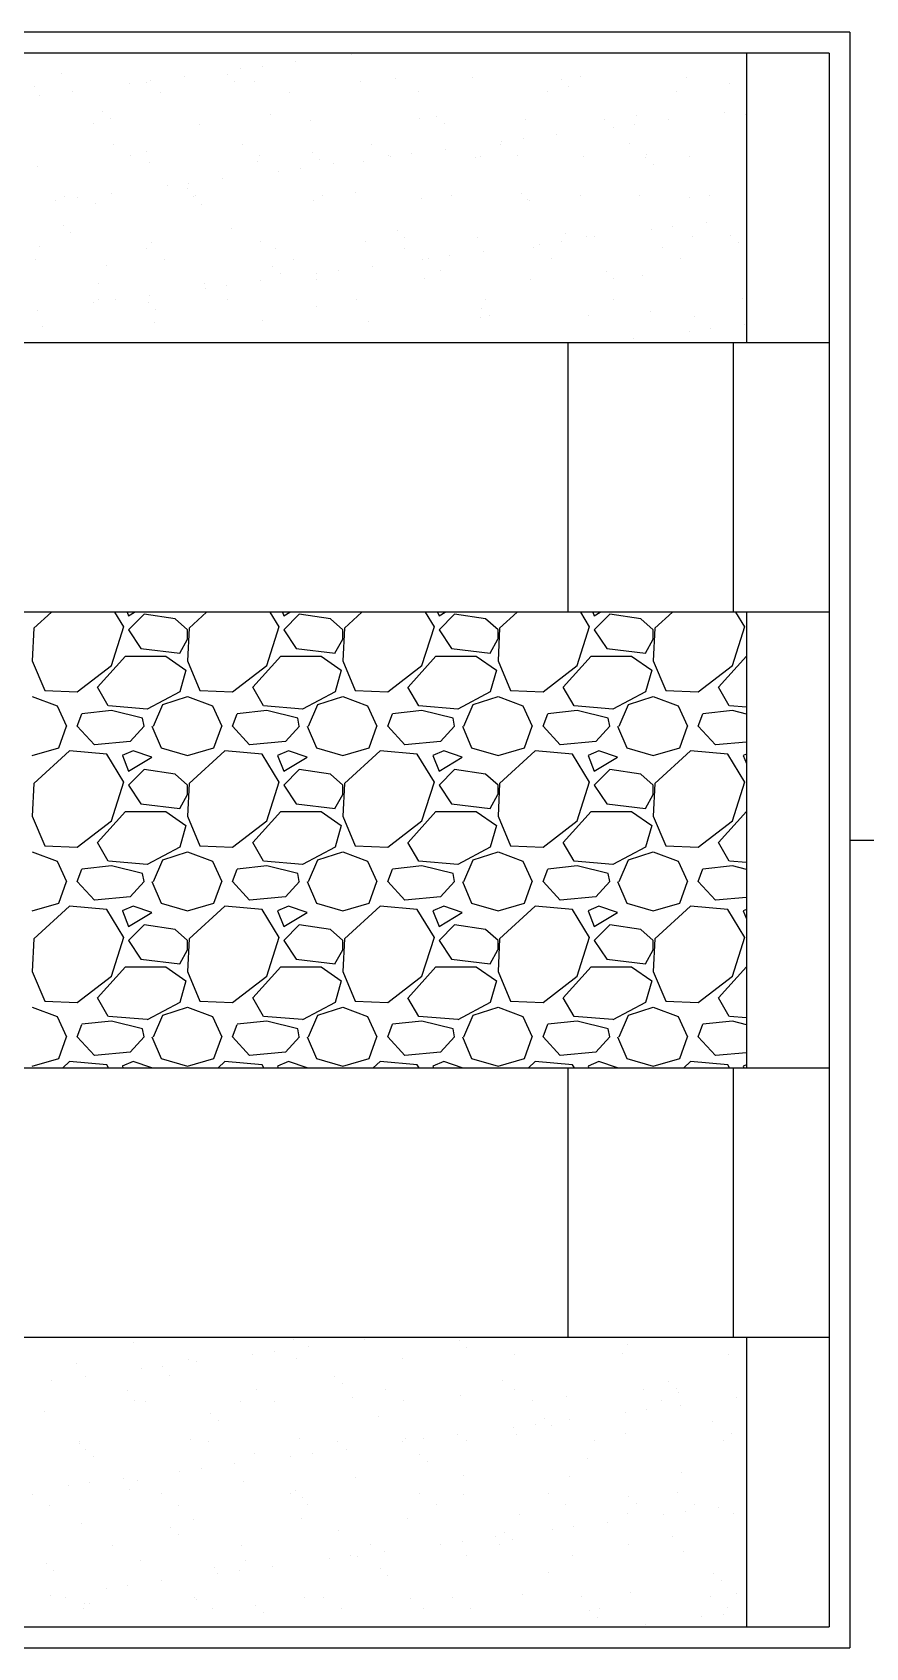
# Model space of a CAD drawing. Extents: x -341000 to 1341000, y 175 to 1868317.
# Drawn here: x -298500 to -258238, y 961000 to 1039000 of the extents above; entities that cross this region are included whole.
import ezdxf

# ---------------------------------------------------------------- set-up
doc = ezdxf.new("R2010")
doc.units = 0
doc.layers.add('Level 1', color=7, linetype='Continuous')
doc.layers.add('Level 17', color=7, linetype='Continuous')

# ---------------------------------------------------------------- blocks, each defined once
blk = doc.blocks.new('COMPRS0003')
at = {"layer": 'Level 1'}
for p, q in [((-759000, 39000), (-841000, 39000)), ((-759000, 39000), (-759000, -39000)), ((-760000, 38000), (-840000, 38000)), ((-764000, 38000), (-764000, 24000)), ((-760000, 38000), (-760000, -38000)), ((-760000, 24000), (-840000, 24000)), ((-760000, 24000), (-840000, 24000)), ((-772635, 24000), (-772635, 11000)), ((-764635, 24000), (-764635, 11000)), ((-760000, 11000), (-837500, 11000)), ((-764000, 11000), (-764000, -11000)), ((-837500, -11000), (-760000, -11000)), ((-772635, -11000), (-772635, -24000)), ((-764635, -11000), (-764635, -24000)), ((-840000, -24000), (-760000, -24000)), ((-840000, -24000), (-760000, -24000)), ((-764000, -24000), (-764000, -38000)), ((-840000, -38000), (-760000, -38000)), ((-841000, -39000), (-759000, -39000))]:
    blk.add_line(p, q, dxfattribs=at)
at = {"layer": 'Level 17'}
for p, q in [((-797576, 11000), (-798424, 10225)), ((-794077, 10299), (-794505, 11000)), ((-793919, 11000), (-793850, 10825)), ((-793851, 10825), (-793559, 11000)), ((-790076, 11000), (-790924, 10225)), ((-786577, 10299), (-787005, 11000)), ((-786419, 11000), (-786350, 10825)), ((-786351, 10825), (-786059, 11000)), ((-782576, 11000), (-783424, 10225)), ((-778920, 11000), (-778850, 10825)), ((-778851, 10825), (-778559, 11000)), ((-775076, 11000), (-775924, 10225)), ((-771420, 11000), (-771350, 10825)), ((-771351, 10825), (-771059, 11000)), ((-767576, 11000), (-768424, 10225)), ((-793100, 10900), (-793850, 10150)), ((-793850, 10150), (-793250, 9250)), ((-791600, 10675), (-793100, 10900)), ((-791001, 10151), (-791601, 10676)), ((-791000, 9700), (-791000, 10150)), ((-785600, 10900), (-786350, 10150)), ((-786350, 10150), (-785750, 9250)), ((-784100, 10675), (-785600, 10900)), ((-783501, 10151), (-784101, 10676)), ((-783500, 9700), (-783500, 10150)), ((-778100, 10900), (-778850, 10150)), ((-778850, 10150), (-778250, 9250)), ((-776600, 10675), (-778100, 10900)), ((-776001, 10151), (-776601, 10676)), ((-776000, 9700), (-776000, 10150)), ((-770600, 10900), (-771350, 10150)), ((-771350, 10150), (-770750, 9250)), ((-769100, 10675), (-770600, 10900)), ((-768501, 10151), (-769101, 10676)), ((-768500, 9700), (-768500, 10150)), ((-791377, 9024), (-791002, 9699)), ((-783877, 9024), (-783502, 9699)), ((-776377, 9024), (-776002, 9699)), ((-768877, 9024), (-768502, 9699)), ((-795349, 7374), (-793999, 8874)), ((-794000, 8875), (-792050, 8875)), ((-793250, 9250), (-791375, 9025)), ((-792050, 8874), (-791075, 8199)), ((-787849, 7374), (-786499, 8874)), ((-786500, 8875), (-784550, 8875)), ((-785750, 9250), (-783875, 9025)), ((-784550, 8874), (-783575, 8199)), ((-780349, 7374), (-778999, 8874)), ((-779000, 8875), (-777050, 8875)), ((-778250, 9250), (-776375, 9025)), ((-777050, 8874), (-776075, 8199)), ((-772849, 7374), (-771499, 8874)), ((-771500, 8875), (-769550, 8875)), ((-770750, 9250), (-768875, 9025)), ((-769550, 8874), (-768575, 8199)), ((-765349, 7374), (-764000, 8873)), ((-764000, 8875), (-764000, 8875)), ((-791076, 8200), (-791376, 7150)), ((-783576, 8200), (-783876, 7150)), ((-776076, 8200), (-776376, 7150)), ((-768576, 8200), (-768876, 7150)), ((-794827, 6476), (-795352, 7376)), ((-791374, 7148), (-792949, 6323)), ((-787327, 6476), (-787852, 7376)), ((-783874, 7148), (-785449, 6323)), ((-779827, 6476), (-780352, 7376)), ((-776374, 7148), (-777949, 6323)), ((-772327, 6476), (-772852, 7376)), ((-768874, 7148), (-770449, 6323)), ((-764827, 6476), (-765352, 7376)), ((-798500, 6925), (-797300, 6475)), ((-797300, 6475), (-796850, 5500)), ((-794675, 6249), (-796100, 6099)), ((-792950, 6325), (-794825, 6475)), ((-793175, 5875), (-794675, 6250)), ((-792649, 5500), (-792199, 6550)), ((-792200, 6550), (-791000, 6925)), ((-791000, 6925), (-789800, 6475)), ((-789800, 6475), (-789350, 5500)), ((-787175, 6249), (-788600, 6099)), ((-785450, 6325), (-787325, 6475)), ((-785675, 5875), (-787175, 6250)), ((-785149, 5500), (-784699, 6550)), ((-784700, 6550), (-783500, 6925)), ((-783500, 6925), (-782300, 6475)), ((-782300, 6475), (-781850, 5500)), ((-779675, 6249), (-781100, 6099)), ((-777950, 6325), (-779825, 6475)), ((-778175, 5875), (-779675, 6250)), ((-777649, 5500), (-777199, 6550)), ((-777200, 6550), (-776000, 6925)), ((-776000, 6925), (-774800, 6475)), ((-774800, 6475), (-774350, 5500)), ((-772175, 6249), (-773600, 6099)), ((-770450, 6325), (-772325, 6475)), ((-770675, 5875), (-772175, 6250)), ((-770149, 5500), (-769699, 6550)), ((-769700, 6550), (-768500, 6925)), ((-768500, 6925), (-767300, 6475)), ((-767300, 6475), (-766850, 5500)), ((-764675, 6249), (-766100, 6099)), ((-764000, 6409), (-764825, 6475)), ((-764000, 6081), (-764675, 6250)), ((-797224, 4449), (-796849, 5499)), ((-796325, 5499), (-796100, 6099)), ((-793100, 5501), (-793175, 5876)), ((-792724, 5500), (-792274, 4450)), ((-789724, 4449), (-789349, 5499)), ((-788825, 5499), (-788600, 6099)), ((-785600, 5501), (-785675, 5876)), ((-785224, 5500), (-784774, 4450)), ((-782224, 4449), (-781849, 5499)), ((-781325, 5500), (-781100, 6100)), ((-778100, 5501), (-778175, 5876)), ((-777724, 5500), (-777274, 4450)), ((-774724, 4449), (-774349, 5499)), ((-773825, 5500), (-773600, 6100)), ((-770600, 5501), (-770675, 5876)), ((-770224, 5500), (-769774, 4450)), ((-767224, 4449), (-766849, 5499)), ((-766325, 5500), (-766100, 6100)), ((-798500, 4075), (-797225, 4450)), ((-796699, 4300), (-798424, 2725)), ((-794900, 4150), (-796700, 4300)), ((-794077, 2799), (-794902, 4149)), ((-793625, 4299), (-794150, 4074)), ((-794149, 4075), (-793850, 3325)), ((-793851, 3325), (-792726, 4000)), ((-792725, 4000), (-793625, 4300)), ((-792275, 4450), (-791000, 4075)), ((-791000, 4075), (-789725, 4450)), ((-789199, 4300), (-790924, 2725)), ((-787400, 4150), (-789200, 4300)), ((-786577, 2799), (-787402, 4149)), ((-786125, 4299), (-786650, 4074)), ((-786650, 4075), (-786350, 3325)), ((-786351, 3325), (-785226, 4000)), ((-785225, 4000), (-786125, 4300)), ((-784775, 4450), (-783500, 4075)), ((-783500, 4075), (-782225, 4450)), ((-781699, 4300), (-783424, 2725)), ((-779900, 4150), (-781700, 4300)), ((-778625, 4299), (-779150, 4074)), ((-779150, 4075), (-778850, 3325)), ((-778851, 3325), (-777726, 4000)), ((-777725, 4000), (-778625, 4300)), ((-777275, 4450), (-776000, 4075)), ((-776000, 4075), (-774725, 4450)), ((-774199, 4300), (-775924, 2725)), ((-772400, 4150), (-774200, 4300)), ((-771125, 4299), (-771650, 4074)), ((-771650, 4075), (-771350, 3325)), ((-771351, 3325), (-770226, 4000)), ((-770225, 4000), (-771125, 4300)), ((-769775, 4450), (-768500, 4075)), ((-768500, 4075), (-767225, 4450)), ((-766699, 4300), (-768424, 2725)), ((-764900, 4150), (-766700, 4300)), ((-764000, 4139), (-764150, 4074)), ((-764150, 4075), (-764000, 3701)), ((-793100, 3400), (-793850, 2650)), ((-791600, 3175), (-793100, 3400)), ((-791001, 2651), (-791601, 3176)), ((-785600, 3400), (-786350, 2650)), ((-784100, 3175), (-785600, 3400)), ((-783501, 2651), (-784101, 3176)), ((-778100, 3400), (-778850, 2650)), ((-776600, 3175), (-778100, 3400)), ((-776001, 2651), (-776601, 3176)), ((-770600, 3400), (-771350, 2650)), ((-769100, 3175), (-770600, 3400)), ((-768501, 2651), (-769101, 3176)), ((-793850, 2650), (-793250, 1750)), ((-791000, 2200), (-791000, 2650)), ((-786350, 2650), (-785750, 1750)), ((-783500, 2200), (-783500, 2650)), ((-778850, 2650), (-778250, 1750)), ((-776000, 2200), (-776000, 2650)), ((-771350, 2650), (-770750, 1750)), ((-768500, 2200), (-768500, 2650)), ((-793250, 1750), (-791375, 1525)), ((-791377, 1524), (-791002, 2199)), ((-785750, 1750), (-783875, 1525)), ((-783877, 1524), (-783502, 2199)), ((-778250, 1750), (-776375, 1525)), ((-776377, 1524), (-776002, 2199)), ((-770750, 1750), (-768875, 1525)), ((-768877, 1524), (-768502, 2199)), ((-795349, -126), (-793999, 1374)), ((-794000, 1375), (-792050, 1375)), ((-792050, 1374), (-791075, 699)), ((-787849, -126), (-786499, 1374)), ((-786500, 1375), (-784550, 1375)), ((-784550, 1374), (-783575, 699)), ((-780349, -126), (-778999, 1374)), ((-779000, 1375), (-777050, 1375)), ((-777050, 1374), (-776075, 699)), ((-772849, -126), (-771499, 1374)), ((-771500, 1375), (-769550, 1375)), ((-769550, 1374), (-768575, 699)), ((-765349, -126), (-764000, 1373)), ((-764000, 1375), (-764000, 1375)), ((-791076, 700), (-791376, -350)), ((-783576, 700), (-783876, -350)), ((-776076, 700), (-776376, -350)), ((-768576, 700), (-768876, -350)), ((-798500, -575), (-797300, -1025)), ((-794827, -1024), (-795352, -124)), ((-791374, -352), (-792949, -1177)), ((-792200, -950), (-791000, -575)), ((-791000, -575), (-789800, -1025)), ((-787327, -1024), (-787852, -124)), ((-783874, -352), (-785449, -1177)), ((-784700, -950), (-783500, -575)), ((-783500, -575), (-782300, -1025)), ((-779827, -1024), (-780352, -124)), ((-776374, -352), (-777949, -1177)), ((-777200, -950), (-776000, -575)), ((-776000, -575), (-774800, -1025)), ((-772327, -1024), (-772852, -124)), ((-768874, -352), (-770449, -1177)), ((-769700, -950), (-768500, -575)), ((-768500, -575), (-767300, -1025)), ((-764827, -1024), (-765352, -124)), ((-797300, -1025), (-796850, -2000)), ((-796325, -2001), (-796100, -1401)), ((-794675, -1250), (-796100, -1401)), ((-792950, -1175), (-794825, -1025)), ((-793175, -1625), (-794675, -1250)), ((-792649, -2000), (-792199, -950)), ((-789800, -1025), (-789350, -2000)), ((-788825, -2001), (-788600, -1401)), ((-787175, -1250), (-788600, -1401)), ((-785450, -1175), (-787325, -1025)), ((-785675, -1625), (-787175, -1250)), ((-785149, -2000), (-784699, -950)), ((-782300, -1025), (-781850, -2000)), ((-781325, -2000), (-781100, -1401)), ((-779675, -1250), (-781100, -1401)), ((-777950, -1175), (-779825, -1025)), ((-778175, -1625), (-779675, -1250)), ((-777649, -2000), (-777199, -950)), ((-774800, -1025), (-774350, -2000)), ((-773825, -2000), (-773600, -1401)), ((-772175, -1250), (-773600, -1401)), ((-770450, -1175), (-772325, -1025)), ((-770675, -1625), (-772175, -1250)), ((-770149, -2000), (-769699, -950)), ((-767300, -1025), (-766850, -2000)), ((-766325, -2000), (-766100, -1400)), ((-764675, -1250), (-766100, -1401)), ((-764000, -1091), (-764825, -1025)), ((-764000, -1419), (-764675, -1250)), ((-797224, -3051), (-796849, -2001)), ((-793100, -1999), (-793175, -1624)), ((-792724, -2000), (-792274, -3050)), ((-789724, -3051), (-789349, -2001)), ((-785600, -1999), (-785675, -1624)), ((-785224, -2000), (-784774, -3050)), ((-782224, -3051), (-781849, -2001)), ((-778100, -1999), (-778175, -1624)), ((-777724, -2000), (-777274, -3050)), ((-774724, -3051), (-774349, -2001)), ((-770600, -1999), (-770675, -1624)), ((-770224, -2000), (-769774, -3050)), ((-767224, -3051), (-766849, -2001)), ((-798500, -3425), (-797225, -3050)), ((-792275, -3050), (-791000, -3425)), ((-791000, -3425), (-789725, -3050)), ((-784775, -3050), (-783500, -3425)), ((-783500, -3425), (-782225, -3050)), ((-777275, -3050), (-776000, -3425)), ((-776000, -3425), (-774725, -3050)), ((-769775, -3050), (-768500, -3425)), ((-768500, -3425), (-767225, -3050)), ((-796699, -3200), (-798424, -4775)), ((-794900, -3350), (-796700, -3200)), ((-794077, -4701), (-794902, -3351)), ((-793625, -3201), (-794150, -3426)), ((-794149, -3425), (-793850, -4175)), ((-793851, -4175), (-792726, -3500)), ((-792725, -3500), (-793625, -3200)), ((-789199, -3200), (-790924, -4775)), ((-787400, -3350), (-789200, -3200)), ((-786577, -4701), (-787402, -3351)), ((-786125, -3201), (-786650, -3426)), ((-786650, -3425), (-786350, -4175)), ((-786351, -4175), (-785226, -3500)), ((-785225, -3500), (-786125, -3200)), ((-781699, -3200), (-783424, -4775)), ((-779900, -3350), (-781700, -3200)), ((-779077, -4701), (-779902, -3351)), ((-778625, -3201), (-779150, -3426)), ((-779150, -3425), (-778850, -4175)), ((-778851, -4175), (-777726, -3500)), ((-777725, -3500), (-778625, -3200)), ((-774199, -3200), (-775924, -4775)), ((-772400, -3350), (-774200, -3200)), ((-771125, -3201), (-771650, -3426)), ((-771650, -3425), (-771350, -4175)), ((-771351, -4175), (-770226, -3500)), ((-770225, -3500), (-771125, -3200)), ((-766699, -3200), (-768424, -4775)), ((-764900, -3350), (-766700, -3200)), ((-764000, -3361), (-764150, -3426)), ((-764150, -3425), (-764000, -3799)), ((-793100, -4100), (-793850, -4850)), ((-791600, -4325), (-793100, -4100)), ((-791001, -4849), (-791601, -4324)), ((-785600, -4100), (-786350, -4850)), ((-784100, -4325), (-785600, -4100)), ((-783501, -4849), (-784101, -4324)), ((-778100, -4100), (-778850, -4850)), ((-776600, -4325), (-778100, -4100)), ((-776001, -4849), (-776601, -4324)), ((-770600, -4100), (-771350, -4850)), ((-769100, -4325), (-770600, -4100)), ((-768501, -4849), (-769101, -4324)), ((-793850, -4850), (-793250, -5750)), ((-791377, -5976), (-791002, -5301)), ((-791000, -5300), (-791000, -4850)), ((-786350, -4850), (-785750, -5750)), ((-783877, -5976), (-783502, -5301)), ((-783500, -5300), (-783500, -4850)), ((-778850, -4850), (-778250, -5750)), ((-776377, -5976), (-776002, -5301)), ((-776000, -5300), (-776000, -4850)), ((-771350, -4850), (-770750, -5750)), ((-768877, -5976), (-768502, -5301)), ((-768500, -5300), (-768500, -4850)), ((-795349, -7626), (-793999, -6126)), ((-794000, -6125), (-792050, -6125)), ((-793250, -5750), (-791375, -5975)), ((-792050, -6126), (-791075, -6801)), ((-787849, -7626), (-786499, -6126)), ((-786500, -6125), (-784550, -6125)), ((-785750, -5750), (-783875, -5975)), ((-784550, -6126), (-783575, -6801)), ((-780349, -7626), (-778999, -6126)), ((-779000, -6125), (-777050, -6125)), ((-778250, -5750), (-776375, -5975)), ((-777050, -6126), (-776075, -6801)), ((-772849, -7626), (-771499, -6126)), ((-771500, -6125), (-769550, -6125)), ((-770750, -5750), (-768875, -5975)), ((-769550, -6126), (-768575, -6801)), ((-765349, -7626), (-764000, -6127)), ((-764000, -6125), (-764000, -6125)), ((-791076, -6800), (-791376, -7850)), ((-783576, -6800), (-783876, -7850)), ((-776076, -6800), (-776376, -7850)), ((-768576, -6800), (-768876, -7850)), ((-794827, -8524), (-795352, -7624)), ((-787327, -8524), (-787852, -7624)), ((-779827, -8524), (-780352, -7624)), ((-772327, -8524), (-772852, -7624)), ((-764827, -8524), (-765352, -7624)), ((-798500, -8075), (-797300, -8525)), ((-797300, -8525), (-796850, -9500)), ((-792950, -8675), (-794825, -8525)), ((-791374, -7852), (-792949, -8677)), ((-792649, -9500), (-792199, -8450)), ((-792200, -8450), (-791000, -8075)), ((-791000, -8075), (-789800, -8525)), ((-789800, -8525), (-789350, -9500)), ((-785450, -8675), (-787325, -8525)), ((-783874, -7852), (-785449, -8677)), ((-785149, -9500), (-784699, -8450)), ((-784700, -8450), (-783500, -8075)), ((-783500, -8075), (-782300, -8525)), ((-782300, -8525), (-781850, -9500)), ((-777950, -8675), (-779825, -8525)), ((-776374, -7852), (-777949, -8677)), ((-777649, -9500), (-777199, -8450)), ((-777200, -8450), (-776000, -8075)), ((-776000, -8075), (-774800, -8525)), ((-774800, -8525), (-774350, -9500)), ((-770450, -8675), (-772325, -8525)), ((-768874, -7852), (-770449, -8677)), ((-770149, -9500), (-769699, -8450)), ((-769700, -8450), (-768500, -8075)), ((-768500, -8075), (-767300, -8525)), ((-767300, -8525), (-766850, -9500)), ((-764000, -8591), (-764825, -8525)), ((-796325, -9501), (-796100, -8901)), ((-794675, -8750), (-796100, -8900)), ((-793175, -9125), (-794675, -8750)), ((-793100, -9499), (-793175, -9124)), ((-788825, -9501), (-788600, -8901)), ((-787175, -8750), (-788600, -8900)), ((-785675, -9125), (-787175, -8750)), ((-785600, -9499), (-785675, -9124)), ((-781325, -9500), (-781100, -8900)), ((-779675, -8750), (-781100, -8900)), ((-778175, -9125), (-779675, -8750)), ((-778100, -9499), (-778175, -9124)), ((-773825, -9500), (-773600, -8900)), ((-772175, -8750), (-773600, -8900)), ((-770675, -9125), (-772175, -8750)), ((-770600, -9499), (-770675, -9124)), ((-766325, -9500), (-766100, -8900)), ((-764675, -8750), (-766100, -8900)), ((-764000, -8919), (-764675, -8750)), ((-797224, -10551), (-796849, -9501)), ((-792724, -9500), (-792274, -10550)), ((-789724, -10551), (-789349, -9501)), ((-785224, -9500), (-784774, -10550)), ((-782224, -10551), (-781849, -9501)), ((-777724, -9500), (-777274, -10550)), ((-774724, -10551), (-774349, -9501)), ((-770224, -9500), (-769774, -10550)), ((-767224, -10551), (-766849, -9501)), ((-798500, -10925), (-797225, -10550)), ((-796699, -10700), (-797028, -11000)), ((-794900, -10850), (-796700, -10700)), ((-794811, -11000), (-794902, -10851)), ((-793625, -10701), (-794150, -10926)), ((-792726, -11000), (-793625, -10700)), ((-792275, -10550), (-791000, -10925)), ((-791000, -10925), (-789725, -10550)), ((-789199, -10700), (-789528, -11000)), ((-787400, -10850), (-789200, -10700)), ((-787311, -11000), (-787402, -10851)), ((-786125, -10701), (-786650, -10926)), ((-785226, -11000), (-786125, -10700)), ((-784775, -10550), (-783500, -10925)), ((-783500, -10925), (-782225, -10550)), ((-781699, -10700), (-782028, -11000)), ((-779900, -10850), (-781700, -10700)), ((-779811, -11000), (-779902, -10851)), ((-778625, -10701), (-779150, -10926)), ((-777726, -11000), (-778625, -10700)), ((-777275, -10550), (-776000, -10925)), ((-776000, -10925), (-774725, -10550)), ((-774199, -10700), (-774528, -11000)), ((-772400, -10850), (-774200, -10700)), ((-771125, -10701), (-771650, -10926)), ((-770226, -11000), (-771125, -10700)), ((-769775, -10550), (-768500, -10925)), ((-768500, -10925), (-767225, -10550)), ((-766699, -10700), (-767028, -11000)), ((-764900, -10850), (-766700, -10700)), ((-764000, -10861), (-764150, -10926)), ((-794149, -10925), (-794119, -11000)), ((-786650, -10925), (-786619, -11000)), ((-779150, -10925), (-779119, -11000)), ((-771650, -10925), (-771620, -11000)), ((-764150, -10925), (-764120, -11000))]:
    blk.add_line(p, q, dxfattribs=at)

msp = doc.modelspace()

# ---------------------------------------------------------------- linework, layer by layer
at = {"layer": 'Level 1'}
for p, q in [((-285773, 1037581), (-285773, 1037581)), ((-283056, 1037939), (-283056, 1037939)), ((-297079, 1037024), (-297079, 1037024)), ((-292782, 1036658), (-292782, 1036658)), ((-291156, 1036872), (-291156, 1036872)), ((-289076, 1036956), (-289076, 1036956)), ((-288440, 1037230), (-288440, 1037230)), ((-287747, 1036627), (-287747, 1036627)), ((-287399, 1037367), (-287399, 1037367)), ((-280956, 1036779), (-280956, 1036779)), ((-277229, 1036797), (-277229, 1036797)), ((-272953, 1036710), (-272953, 1036710)), ((-271994, 1036864), (-271994, 1036864)), ((-266878, 1036839), (-266878, 1036839)), ((-298384, 1036365), (-298384, 1036365)), ((-298166, 1035950), (-298166, 1035950)), ((-296540, 1036164), (-296540, 1036164)), ((-293823, 1036521), (-293823, 1036521)), ((-292982, 1036560), (-292982, 1036560)), ((-292314, 1036104), (-292314, 1036104)), ((-288708, 1036618), (-288708, 1036618)), ((-286086, 1036116), (-286086, 1036116)), ((-282631, 1036602), (-282631, 1036602)), ((-279858, 1036127), (-279858, 1036127)), ((-273629, 1036138), (-273629, 1036138)), ((-272584, 1036372), (-272584, 1036372)), ((-267401, 1036150), (-267401, 1036150)), ((-264832, 1036533), (-264832, 1036533)), ((-295089, 1035200), (-295089, 1035200)), ((-265061, 1035130), (-265061, 1035130)), ((-264020, 1035267), (-264020, 1035267)), ((-295561, 1034582), (-295561, 1034582)), ((-294720, 1034862), (-294720, 1034862)), ((-290444, 1034557), (-290444, 1034557)), ((-286968, 1035023), (-286968, 1035023)), ((-285043, 1034752), (-285043, 1034752)), ((-279807, 1034818), (-279807, 1034818)), ((-278965, 1034955), (-278965, 1034955)), ((-278596, 1034617), (-278596, 1034617)), ((-274691, 1034794), (-274691, 1034794)), ((-270844, 1034778), (-270844, 1034778)), ((-270445, 1034421), (-270445, 1034421)), ((-269404, 1034558), (-269404, 1034558)), ((-269290, 1034989), (-269290, 1034989)), ((-267778, 1034772), (-267778, 1034772)), ((-264054, 1035055), (-264054, 1035055)), ((-294579, 1033568), (-294579, 1033568)), ((-288350, 1033579), (-288350, 1033579)), ((-282122, 1033590), (-282122, 1033590)), ((-275894, 1033602), (-275894, 1033602)), ((-275829, 1033712), (-275829, 1033712)), ((-274788, 1033849), (-274788, 1033849)), ((-273162, 1034063), (-273162, 1034063)), ((-269666, 1033613), (-269666, 1033613)), ((-293735, 1033031), (-293735, 1033031)), ((-292980, 1033268), (-292980, 1033268)), ((-287621, 1032773), (-287621, 1032773)), ((-287507, 1033042), (-287507, 1033042)), ((-284977, 1033199), (-284977, 1033199)), ((-284608, 1032861), (-284608, 1032861)), ((-282505, 1032749), (-282505, 1032749)), ((-281279, 1033053), (-281279, 1033053)), ((-281212, 1033003), (-281212, 1033003)), ((-280171, 1033140), (-280171, 1033140)), ((-278545, 1033354), (-278545, 1033354)), ((-277103, 1032943), (-277103, 1032943)), ((-276856, 1033022), (-276856, 1033022)), ((-275050, 1033064), (-275050, 1033064)), ((-271868, 1033010), (-271868, 1033010)), ((-268853, 1032954), (-268853, 1032954)), ((-268822, 1033076), (-268822, 1033076)), ((-266752, 1032986), (-266752, 1032986)), ((-298258, 1032512), (-298258, 1032512)), ((-292856, 1032706), (-292856, 1032706)), ((-286596, 1032295), (-286596, 1032295)), ((-285555, 1032432), (-285555, 1032432)), ((-283929, 1032646), (-283929, 1032646)), ((-268485, 1032616), (-268485, 1032616)), ((-294696, 1031228), (-294696, 1031228)), ((-291979, 1031586), (-291979, 1031586)), ((-290989, 1031444), (-290989, 1031444)), ((-290938, 1031723), (-290938, 1031723)), ((-289312, 1031937), (-289312, 1031937)), ((-282869, 1031267), (-282869, 1031267)), ((-274866, 1031198), (-274866, 1031198)), ((-297363, 1030877), (-297363, 1030877)), ((-296927, 1031085), (-296927, 1031085)), ((-296322, 1031014), (-296322, 1031014)), ((-295435, 1030728), (-295435, 1030728)), ((-290699, 1031096), (-290699, 1031096)), ((-290621, 1031106), (-290621, 1031106)), ((-290318, 1030703), (-290318, 1030703)), ((-284917, 1030898), (-284917, 1030898)), ((-284471, 1031108), (-284471, 1031108)), ((-279682, 1030965), (-279682, 1030965)), ((-278242, 1031119), (-278242, 1031119)), ((-274565, 1030940), (-274565, 1030940)), ((-274497, 1030861), (-274497, 1030861)), ((-272014, 1031130), (-272014, 1031130)), ((-269164, 1031135), (-269164, 1031135)), ((-266745, 1031021), (-266745, 1031021)), ((-265786, 1031142), (-265786, 1031142)), ((-297002, 1029689), (-297002, 1029689)), ((-267560, 1029622), (-267560, 1029622)), ((-265934, 1029836), (-265934, 1029836)), ((-296633, 1029351), (-296633, 1029351)), ((-292730, 1028853), (-292730, 1028853)), ((-288881, 1029512), (-288881, 1029512)), ((-287495, 1028920), (-287495, 1028920)), ((-282379, 1028895), (-282379, 1028895)), ((-280878, 1029443), (-280878, 1029443)), ((-280509, 1029105), (-280509, 1029105)), ((-276977, 1029090), (-276977, 1029090)), ((-272944, 1028914), (-272944, 1028914)), ((-272757, 1029266), (-272757, 1029266)), ((-271742, 1029156), (-271742, 1029156)), ((-271318, 1029128), (-271318, 1029128)), ((-268601, 1029485), (-268601, 1029485)), ((-266626, 1029132), (-266626, 1029132)), ((-264754, 1029197), (-264754, 1029197)), ((-264385, 1028860), (-264385, 1028860)), ((-298132, 1028658), (-298132, 1028658)), ((-292963, 1028560), (-292963, 1028560)), ((-286735, 1028571), (-286735, 1028571)), ((-280507, 1028582), (-280507, 1028582)), ((-279663, 1028045), (-279663, 1028045)), ((-279368, 1028068), (-279368, 1028068)), ((-278327, 1028205), (-278327, 1028205)), ((-276701, 1028419), (-276701, 1028419)), ((-274279, 1028594), (-274279, 1028594)), ((-273985, 1028776), (-273985, 1028776)), ((-273435, 1028056), (-273435, 1028056)), ((-268050, 1028605), (-268050, 1028605)), ((-267207, 1028068), (-267207, 1028068)), ((-298348, 1028011), (-298348, 1028011)), ((-294893, 1027756), (-294893, 1027756)), ((-292120, 1028022), (-292120, 1028022)), ((-286890, 1027688), (-286890, 1027688)), ((-286521, 1027350), (-286521, 1027350)), ((-285892, 1028034), (-285892, 1028034)), ((-284752, 1027359), (-284752, 1027359)), ((-283711, 1027496), (-283711, 1027496)), ((-282085, 1027710), (-282085, 1027710)), ((-278769, 1027511), (-278769, 1027511)), ((-270766, 1027442), (-270766, 1027442)), ((-269038, 1027281), (-269038, 1027281)), ((-295309, 1026874), (-295309, 1026874)), ((-290192, 1026850), (-290192, 1026850)), ((-290135, 1026650), (-290135, 1026650)), ((-289094, 1026787), (-289094, 1026787)), ((-287468, 1027001), (-287468, 1027001)), ((-284791, 1027044), (-284791, 1027044)), ((-279556, 1027111), (-279556, 1027111)), ((-274439, 1027087), (-274439, 1027087)), ((-270398, 1027104), (-270398, 1027104)), ((-295519, 1025941), (-295519, 1025941)), ((-295312, 1026077), (-295312, 1026077)), ((-294478, 1026079), (-294478, 1026079)), ((-292902, 1025932), (-292902, 1025932)), ((-292852, 1026293), (-292852, 1026293)), ((-289084, 1026088), (-289084, 1026088)), ((-284782, 1025755), (-284782, 1025755)), ((-282856, 1026099), (-282856, 1026099)), ((-276627, 1026111), (-276627, 1026111)), ((-270399, 1026122), (-270399, 1026122)), ((-264171, 1026133), (-264171, 1026133)), ((-298235, 1025584), (-298235, 1025584)), ((-292604, 1024999), (-292604, 1024999)), ((-292534, 1025594), (-292534, 1025594)), ((-287369, 1025066), (-287369, 1025066)), ((-282253, 1025041), (-282253, 1025041)), ((-276851, 1025236), (-276851, 1025236)), ((-276779, 1025687), (-276779, 1025687)), ((-276410, 1025349), (-276410, 1025349)), ((-271616, 1025303), (-271616, 1025303)), ((-268658, 1025510), (-268658, 1025510)), ((-266500, 1025278), (-266500, 1025278)), ((-298006, 1024805), (-298006, 1024805)), ((-269474, 1024192), (-269474, 1024192)), ((-266757, 1024550), (-266757, 1024550)), ((-265716, 1024687), (-265716, 1024687)), ((-264090, 1024901), (-264090, 1024901)), ((-290794, 1024000), (-290794, 1024000)), ((-297844, 975961), (-297844, 975961)), ((-291616, 975972), (-291616, 975972)), ((-285875, 975905), (-285875, 975905)), ((-285388, 975983), (-285388, 975983)), ((-282462, 975877), (-282462, 975877)), ((-279160, 975995), (-279160, 975995)), ((-277872, 975836), (-277872, 975836)), ((-293627, 975744), (-293627, 975744)), ((-287846, 975169), (-287846, 975169)), ((-286805, 975306), (-286805, 975306)), ((-285179, 975520), (-285179, 975520)), ((-277503, 975499), (-277503, 975499)), ((-275213, 975139), (-275213, 975139)), ((-269978, 975205), (-269978, 975205)), ((-269751, 975660), (-269751, 975660)), ((-264862, 975181), (-264862, 975181)), ((-296368, 974707), (-296368, 974707)), ((-293229, 974460), (-293229, 974460)), ((-292188, 974597), (-292188, 974597)), ((-290966, 974902), (-290966, 974902)), ((-290562, 974811), (-290562, 974811)), ((-285731, 974968), (-285731, 974968)), ((-280615, 974944), (-280615, 974944)), ((-297572, 973888), (-297572, 973888)), ((-295946, 974102), (-295946, 974102)), ((-291887, 974150), (-291887, 974150)), ((-287652, 973447), (-287652, 973447)), ((-283884, 974081), (-283884, 974081)), ((-283515, 973743), (-283515, 973743)), ((-281424, 973458), (-281424, 973458)), ((-275763, 973904), (-275763, 973904)), ((-275196, 973469), (-275196, 973469)), ((-268967, 973481), (-268967, 973481)), ((-267760, 973835), (-267760, 973835)), ((-267392, 973498), (-267392, 973498)), ((-293880, 973435), (-293880, 973435)), ((-293545, 972923), (-293545, 972923)), ((-293037, 972898), (-293037, 972898)), ((-288429, 972899), (-288429, 972899)), ((-286809, 972909), (-286809, 972909)), ((-283027, 973093), (-283027, 973093)), ((-280580, 972921), (-280580, 972921)), ((-277792, 973160), (-277792, 973160)), ((-274352, 972932), (-274352, 972932)), ((-272676, 973136), (-272676, 973136)), ((-268124, 972943), (-268124, 972943)), ((-267274, 973330), (-267274, 973330)), ((-267184, 972710), (-267184, 972710)), ((-264468, 973068), (-264468, 973068)), ((-297899, 972394), (-297899, 972394)), ((-289896, 972326), (-289896, 972326)), ((-289528, 971988), (-289528, 971988)), ((-281775, 972149), (-281775, 972149)), ((-273772, 972080), (-273772, 972080)), ((-272568, 972002), (-272568, 972002)), ((-269851, 972359), (-269851, 972359)), ((-268810, 972496), (-268810, 972496)), ((-265652, 971903), (-265652, 971903)), ((-285605, 971115), (-285605, 971115)), ((-277951, 971293), (-277951, 971293)), ((-275235, 971651), (-275235, 971651)), ((-275087, 971285), (-275087, 971285)), ((-274194, 971788), (-274194, 971788)), ((-273404, 971742), (-273404, 971742)), ((-269852, 971352), (-269852, 971352)), ((-264736, 971327), (-264736, 971327)), ((-296242, 970853), (-296242, 970853)), ((-296229, 970953), (-296229, 970953)), ((-295909, 970570), (-295909, 970570)), ((-290840, 971048), (-290840, 971048)), ((-290001, 970964), (-290001, 970964)), ((-287788, 970394), (-287788, 970394)), ((-284961, 970370), (-284961, 970370)), ((-283773, 970975), (-283773, 970975)), ((-283335, 970584), (-283335, 970584)), ((-280618, 970942), (-280618, 970942)), ((-280489, 971090), (-280489, 971090)), ((-279785, 970325), (-279785, 970325)), ((-279577, 971079), (-279577, 971079)), ((-277544, 970986), (-277544, 970986)), ((-271316, 970998), (-271316, 970998)), ((-265088, 971009), (-265088, 971009)), ((-295540, 970233), (-295540, 970233)), ((-290344, 969661), (-290344, 969661)), ((-288718, 969875), (-288718, 969875)), ((-286002, 970233), (-286002, 970233)), ((-279416, 969987), (-279416, 969987)), ((-271664, 970148), (-271664, 970148)), ((-296769, 968816), (-296769, 968816)), ((-295728, 968953), (-295728, 968953)), ((-294102, 969167), (-294102, 969167)), ((-293419, 969070), (-293419, 969070)), ((-291385, 969524), (-291385, 969524)), ((-288303, 969045), (-288303, 969045)), ((-282901, 969240), (-282901, 969240)), ((-277666, 969306), (-277666, 969306)), ((-272550, 969282), (-272550, 969282)), ((-267148, 969477), (-267148, 969477)), ((-298493, 968416), (-298493, 968416)), ((-293800, 968638), (-293800, 968638)), ((-292265, 968427), (-292265, 968427)), ((-286037, 968439), (-286037, 968439)), ((-285797, 968569), (-285797, 968569)), ((-285428, 968232), (-285428, 968232)), ((-279809, 968450), (-279809, 968450)), ((-277676, 968393), (-277676, 968393)), ((-273580, 968461), (-273580, 968461)), ((-269673, 968324), (-269673, 968324)), ((-269305, 967986), (-269305, 967986)), ((-267352, 968472), (-267352, 968472)), ((-297650, 967879), (-297650, 967879)), ((-291422, 967890), (-291422, 967890)), ((-285479, 967261), (-285479, 967261)), ((-285193, 967901), (-285193, 967901)), ((-280363, 967237), (-280363, 967237)), ((-278965, 967913), (-278965, 967913)), ((-274961, 967431), (-274961, 967431)), ((-272737, 967924), (-272737, 967924)), ((-269726, 967498), (-269726, 967498)), ((-268007, 967424), (-268007, 967424)), ((-266966, 967561), (-266966, 967561)), ((-266509, 967935), (-266509, 967935)), ((-265340, 967775), (-265340, 967775)), ((-264610, 967474), (-264610, 967474)), ((-296116, 967000), (-296116, 967000)), ((-291809, 966814), (-291809, 966814)), ((-291441, 966476), (-291441, 966476)), ((-290714, 967194), (-290714, 967194)), ((-283688, 966637), (-283688, 966637)), ((-275685, 966568), (-275685, 966568)), ((-273391, 966715), (-273391, 966715)), ((-272350, 966852), (-272350, 966852)), ((-270724, 967066), (-270724, 967066)), ((-294614, 965944), (-294614, 965944)), ((-288386, 965956), (-288386, 965956)), ((-282157, 965967), (-282157, 965967)), ((-281491, 965649), (-281491, 965649)), ((-278774, 966006), (-278774, 966006)), ((-277733, 966143), (-277733, 966143)), ((-276107, 966357), (-276107, 966357)), ((-275929, 965978), (-275929, 965978)), ((-275317, 966231), (-275317, 966231)), ((-269701, 965990), (-269701, 965990)), ((-267565, 966392), (-267565, 966392)), ((-297822, 965059), (-297822, 965059)), ((-293293, 965216), (-293293, 965216)), ((-289701, 964882), (-289701, 964882)), ((-288177, 965191), (-288177, 965191)), ((-286874, 964940), (-286874, 964940)), ((-284158, 965298), (-284158, 965298)), ((-283117, 965435), (-283117, 965435)), ((-282775, 965386), (-282775, 965386)), ((-277540, 965453), (-277540, 965453)), ((-272424, 965428), (-272424, 965428)), ((-267022, 965623), (-267022, 965623)), ((-297453, 964721), (-297453, 964721)), ((-292258, 964231), (-292258, 964231)), ((-289541, 964589), (-289541, 964589)), ((-288500, 964726), (-288500, 964726)), ((-281698, 964813), (-281698, 964813)), ((-281329, 964475), (-281329, 964475)), ((-273577, 964636), (-273577, 964636)), ((-265574, 964568), (-265574, 964568)), ((-265205, 964230), (-265205, 964230)), ((-297642, 963522), (-297642, 963522)), ((-296878, 963408), (-296878, 963408)), ((-294925, 963880), (-294925, 963880)), ((-293884, 964017), (-293884, 964017)), ((-290650, 963419), (-290650, 963419)), ((-290588, 963341), (-290588, 963341)), ((-285353, 963408), (-285353, 963408)), ((-284422, 963430), (-284422, 963430)), ((-280237, 963383), (-280237, 963383)), ((-278193, 963442), (-278193, 963442)), ((-274835, 963578), (-274835, 963578)), ((-271965, 963453), (-271965, 963453)), ((-269600, 963644), (-269600, 963644)), ((-265737, 963464), (-265737, 963464)), ((-264484, 963620), (-264484, 963620)), ((-296035, 962870), (-296035, 962870)), ((-295990, 963146), (-295990, 963146)), ((-295713, 963127), (-295713, 963127)), ((-289807, 962882), (-289807, 962882)), ((-287710, 963058), (-287710, 963058)), ((-287341, 962720), (-287341, 962720)), ((-283578, 962893), (-283578, 962893)), ((-279589, 962881), (-279589, 962881)), ((-277350, 962904), (-277350, 962904)), ((-271586, 962812), (-271586, 962812)), ((-271122, 962916), (-271122, 962916)), ((-265122, 962625), (-265122, 962625)), ((-264893, 962927), (-264893, 962927)), ((-271218, 962474), (-271218, 962474)), ((-268880, 962131), (-268880, 962131)), ((-266163, 962488), (-266163, 962488))]:
    msp.add_line(p, q, dxfattribs=at)
msp.add_lwpolyline([(-259000, 1000000), (1259000, 1000000)], dxfattribs=at)
at = {"layer": 'Level 17'}
for p, q in [((-279077, 1010299), (-279505, 1011000)), ((-271577, 1010299), (-272005, 1011000)), ((-264077, 1010299), (-264505, 1011000)), ((-298424, 1010224), (-298499, 1008649)), ((-294675, 1008426), (-294075, 1010301)), ((-290924, 1010224), (-290999, 1008649)), ((-287175, 1008426), (-286575, 1010301)), ((-283424, 1010224), (-283499, 1008649)), ((-279675, 1008426), (-279075, 1010301)), ((-275924, 1010224), (-275999, 1008649)), ((-272175, 1008426), (-271575, 1010301)), ((-268424, 1010224), (-268499, 1008649)), ((-264675, 1008426), (-264075, 1010301)), ((-298498, 1008647), (-297898, 1007222)), ((-290998, 1008647), (-290398, 1007222)), ((-283498, 1008647), (-282898, 1007222)), ((-275998, 1008648), (-275398, 1007223)), ((-268498, 1008648), (-267898, 1007223)), ((-296325, 1007154), (-294675, 1008429)), ((-288825, 1007154), (-287175, 1008429)), ((-281325, 1007154), (-279675, 1008429)), ((-273825, 1007153), (-272175, 1008428)), ((-266325, 1007153), (-264675, 1008428)), ((-297900, 1007225), (-296325, 1007150)), ((-290400, 1007225), (-288825, 1007150)), ((-282900, 1007225), (-281325, 1007150)), ((-275400, 1007225), (-273825, 1007150)), ((-267900, 1007225), (-266325, 1007150)), ((-295500, 1004598), (-296325, 1005498)), ((-293099, 1005499), (-293774, 1004749)), ((-288000, 1004598), (-288825, 1005498)), ((-285599, 1005499), (-286274, 1004749)), ((-280500, 1004598), (-281325, 1005498)), ((-278099, 1005499), (-278774, 1004749)), ((-273000, 1004598), (-273825, 1005498)), ((-270599, 1005499), (-271274, 1004749)), ((-265500, 1004598), (-266325, 1005498)), ((-293775, 1004750), (-295500, 1004600)), ((-286275, 1004750), (-288000, 1004600)), ((-278775, 1004750), (-280500, 1004600)), ((-271275, 1004750), (-273000, 1004600)), ((-264000, 1004731), (-265500, 1004600)), ((-279077, 1002799), (-279902, 1004149)), ((-271577, 1002799), (-272402, 1004149)), ((-264077, 1002799), (-264902, 1004149)), ((-298424, 1002724), (-298499, 1001149)), ((-294675, 1000926), (-294075, 1002801)), ((-290924, 1002724), (-290999, 1001149)), ((-287175, 1000926), (-286575, 1002801)), ((-283424, 1002724), (-283499, 1001149)), ((-279675, 1000926), (-279075, 1002801)), ((-275924, 1002724), (-275999, 1001149)), ((-272175, 1000926), (-271575, 1002801)), ((-268424, 1002724), (-268499, 1001149)), ((-264675, 1000926), (-264075, 1002801)), ((-298498, 1001147), (-297898, 999722)), ((-296325, 999654), (-294675, 1000929)), ((-290998, 1001147), (-290398, 999722)), ((-288825, 999654), (-287175, 1000929)), ((-283498, 1001147), (-282898, 999722)), ((-281325, 999653), (-279675, 1000928)), ((-275998, 1001147), (-275398, 999722)), ((-273825, 999653), (-272175, 1000928)), ((-268498, 1001148), (-267898, 999723)), ((-266325, 999653), (-264675, 1000928)), ((-297900, 999725), (-296325, 999650)), ((-290400, 999725), (-288825, 999650)), ((-282900, 999725), (-281325, 999650)), ((-275400, 999725), (-273825, 999650)), ((-267900, 999725), (-266325, 999650)), ((-295500, 997098), (-296325, 997998)), ((-293099, 997999), (-293774, 997249)), ((-288000, 997098), (-288825, 997998)), ((-285599, 997999), (-286274, 997249)), ((-280500, 997098), (-281325, 997998)), ((-278099, 997999), (-278774, 997249)), ((-273000, 997098), (-273825, 997998)), ((-270599, 997999), (-271274, 997249)), ((-265500, 997098), (-266325, 997998)), ((-293775, 997250), (-295500, 997100)), ((-286275, 997250), (-288000, 997100)), ((-278775, 997250), (-280500, 997100)), ((-271275, 997250), (-273000, 997100)), ((-264000, 997231), (-265500, 997100)), ((-271577, 995299), (-272402, 996649)), ((-264077, 995299), (-264902, 996649)), ((-294675, 993426), (-294075, 995301)), ((-287175, 993426), (-286575, 995301)), ((-279675, 993426), (-279075, 995301)), ((-272175, 993426), (-271575, 995301)), ((-264675, 993426), (-264075, 995301)), ((-298424, 995224), (-298499, 993649)), ((-290924, 995224), (-290999, 993649)), ((-283424, 995224), (-283499, 993649)), ((-275924, 995224), (-275999, 993649)), ((-268424, 995224), (-268499, 993649)), ((-298498, 993647), (-297898, 992222)), ((-296325, 992154), (-294675, 993429)), ((-290998, 993647), (-290398, 992222)), ((-288825, 992153), (-287175, 993428)), ((-283498, 993647), (-282898, 992222)), ((-281325, 992153), (-279675, 993428)), ((-275998, 993647), (-275398, 992222)), ((-273825, 992153), (-272175, 993428)), ((-268498, 993648), (-267898, 992223)), ((-266325, 992153), (-264675, 993428)), ((-297900, 992225), (-296325, 992150)), ((-290400, 992225), (-288825, 992150)), ((-282900, 992225), (-281325, 992150)), ((-275400, 992225), (-273825, 992150)), ((-267900, 992225), (-266325, 992150)), ((-295500, 989598), (-296325, 990498)), ((-293099, 990499), (-293774, 989749)), ((-288000, 989598), (-288825, 990498)), ((-285599, 990499), (-286274, 989749)), ((-280500, 989598), (-281325, 990498)), ((-278099, 990499), (-278774, 989749)), ((-273000, 989598), (-273825, 990498)), ((-270599, 990499), (-271274, 989749)), ((-265500, 989598), (-266325, 990498)), ((-293775, 989750), (-295500, 989600)), ((-286275, 989750), (-288000, 989600)), ((-278775, 989750), (-280500, 989600)), ((-271275, 989750), (-273000, 989600)), ((-272311, 989000), (-272402, 989149)), ((-264000, 989731), (-265500, 989600)), ((-264811, 989000), (-264902, 989149))]:
    msp.add_line(p, q, dxfattribs=at)

# ---------------------------------------------------------------- block references
at = {"layer": 'Level 1'}
msp.add_blockref('COMPRS0003', (500000, 1000000), dxfattribs=at)

doc.saveas('drawing.dxf')
